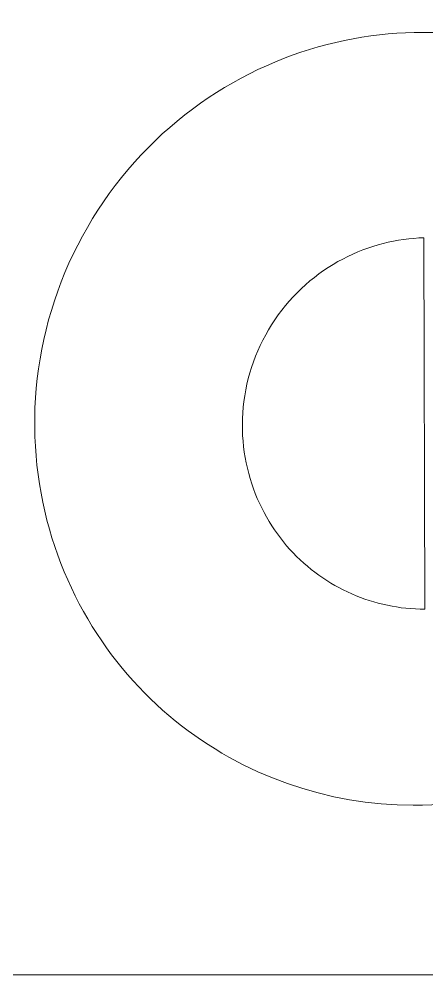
# Model space of a CAD drawing. Header units: inches. Extents: x 542787 to 543192, y 9574025 to 9574373.
# Drawn here: x 542831.50527 to 542831.51314, y 9574189.52886 to 9574189.54731 of the extents above; entities that cross this region are included whole.
import ezdxf

# ---------------------------------------------------------------- set-up
doc = ezdxf.new("R2010")
doc.units = ezdxf.units.IN
doc.header["$MEASUREMENT"] = 0
doc.layers.add('I-ARQ', color=8, linetype='Continuous')

msp = doc.modelspace()

# ---------------------------------------------------------------- linework, layer by layer
at = {"layer": 'I-ARQ', "lineweight": 5}
for points, knots in [([(542831.577994, 9574189.53617), (542831.574519, 9574189.557435), (542831.556554, 9574189.573314), (542831.535023, 9574189.574149), (542831.535023, 9574189.574149), (542831.513493, 9574189.574986), (542831.494349, 9574189.560549), (542831.489234, 9574189.539618)], [0, 0, 0, 0, 0.5, 0.5, 0.5, 0.5, 1, 1, 1, 1]), ([(542831.533263, 9574189.574813), (542831.533263, 9574189.574813), (542831.526513, 9574189.574278), (542831.526513, 9574189.574278), (542831.526513, 9574189.574278), (542831.526513, 9574189.574278), (542831.519912, 9574189.572769), (542831.519912, 9574189.572769), (542831.519912, 9574189.572769), (542831.519912, 9574189.572769), (542831.513603, 9574189.570315), (542831.513603, 9574189.570315), (542831.513603, 9574189.570315), (542831.513603, 9574189.570315), (542831.507721, 9574189.566969), (542831.507721, 9574189.566969), (542831.507721, 9574189.566969), (542831.507721, 9574189.566969), (542831.502392, 9574189.562803), (542831.502392, 9574189.562803), (542831.502392, 9574189.562803), (542831.502392, 9574189.562803), (542831.49773, 9574189.557907), (542831.49773, 9574189.557907), (542831.49773, 9574189.557907), (542831.49773, 9574189.557907), (542831.493836, 9574189.552385), (542831.493836, 9574189.552385), (542831.493836, 9574189.552385), (542831.493836, 9574189.552385), (542831.490791, 9574189.546355), (542831.490791, 9574189.546355), (542831.490791, 9574189.546355), (542831.490791, 9574189.546355), (542831.488662, 9574189.539947), (542831.488662, 9574189.539947)], [0, 0, 0, 0, 0.111111, 0.111111, 0.111111, 0.111111, 0.222222, 0.222222, 0.222222, 0.222222, 0.333333, 0.333333, 0.333333, 0.333333, 0.444444, 0.444444, 0.444444, 0.444444, 0.555556, 0.555556, 0.555556, 0.555556, 0.666667, 0.666667, 0.666667, 0.666667, 0.777778, 0.777778, 0.777778, 0.777778, 0.888889, 0.888889, 0.888889, 0.888889, 1, 1, 1, 1]), ([(542831.57504, 9574189.535687), (542831.571483, 9574189.557448), (542831.551817, 9574189.572835), (542831.529839, 9574189.571051), (542831.529839, 9574189.571051), (542831.507861, 9574189.569267), (542831.490934, 9574189.55091), (542831.490934, 9574189.52886)], [0, 0, 0, 0, 0.5, 0.5, 0.5, 0.5, 1, 1, 1, 1]), ([(542831.574294, 9574189.536094), (542831.570543, 9574189.557369), (542831.551153, 9574189.572247), (542831.529633, 9574189.570364), (542831.529633, 9574189.570364), (542831.508112, 9574189.568481), (542831.4916, 9574189.550463), (542831.4916, 9574189.52886)], [0, 0, 0, 0, 0.5, 0.5, 0.5, 0.5, 1, 1, 1, 1]), ([(542831.571281, 9574189.535564), (542831.567805, 9574189.555275), (542831.54984, 9574189.569061), (542831.529899, 9574189.567316), (542831.529899, 9574189.567316), (542831.50996, 9574189.565572), (542831.49466, 9574189.548876), (542831.49466, 9574189.52886)], [0, 0, 0, 0, 0.5, 0.5, 0.5, 0.5, 1, 1, 1, 1]), ([(542831.512876, 9574189.532136), (542831.512876, 9574189.532136), (542831.512567, 9574189.532143), (542831.512567, 9574189.532143), (542831.512567, 9574189.532143), (542831.512567, 9574189.532143), (542831.512258, 9574189.532161), (542831.512258, 9574189.532161), (542831.512258, 9574189.532161), (542831.512258, 9574189.532161), (542831.511951, 9574189.532195), (542831.511951, 9574189.532195), (542831.511951, 9574189.532195), (542831.511951, 9574189.532195), (542831.511646, 9574189.532241), (542831.511646, 9574189.532241), (542831.511646, 9574189.532241), (542831.511646, 9574189.532241), (542831.511342, 9574189.532298), (542831.511342, 9574189.532298), (542831.511342, 9574189.532298), (542831.511342, 9574189.532298), (542831.511041, 9574189.53237), (542831.511041, 9574189.53237), (542831.511041, 9574189.53237), (542831.511041, 9574189.53237), (542831.510744, 9574189.532454), (542831.510744, 9574189.532454), (542831.510744, 9574189.532454), (542831.510744, 9574189.532454), (542831.51045, 9574189.532551), (542831.51045, 9574189.532551), (542831.51045, 9574189.532551), (542831.51045, 9574189.532551), (542831.510161, 9574189.53266), (542831.510161, 9574189.53266), (542831.510161, 9574189.53266), (542831.510161, 9574189.53266), (542831.509876, 9574189.532781), (542831.509876, 9574189.532781), (542831.509876, 9574189.532781), (542831.509876, 9574189.532781), (542831.509596, 9574189.532915), (542831.509596, 9574189.532915), (542831.509596, 9574189.532915), (542831.509596, 9574189.532915), (542831.509321, 9574189.533061), (542831.509321, 9574189.533061), (542831.509321, 9574189.533061), (542831.509321, 9574189.533061), (542831.509186, 9574189.533139), (542831.509186, 9574189.533139), (542831.509186, 9574189.533139), (542831.509186, 9574189.533139), (542831.509053, 9574189.53322), (542831.509053, 9574189.53322), (542831.509053, 9574189.53322), (542831.509053, 9574189.53322), (542831.50892, 9574189.533303), (542831.50892, 9574189.533303), (542831.50892, 9574189.533303), (542831.50892, 9574189.533303), (542831.508789, 9574189.533389), (542831.508789, 9574189.533389), (542831.508789, 9574189.533389), (542831.508789, 9574189.533389), (542831.50866, 9574189.533479), (542831.50866, 9574189.533479), (542831.50866, 9574189.533479), (542831.50866, 9574189.533479), (542831.508533, 9574189.533572), (542831.508533, 9574189.533572), (542831.508533, 9574189.533572), (542831.508533, 9574189.533572), (542831.508407, 9574189.533667), (542831.508407, 9574189.533667), (542831.508407, 9574189.533667), (542831.508407, 9574189.533667), (542831.508284, 9574189.533765), (542831.508284, 9574189.533765), (542831.508284, 9574189.533765), (542831.508284, 9574189.533765), (542831.508161, 9574189.533868), (542831.508161, 9574189.533868), (542831.508161, 9574189.533868), (542831.508161, 9574189.533868), (542831.508041, 9574189.533971), (542831.508041, 9574189.533971), (542831.508041, 9574189.533971), (542831.508041, 9574189.533971), (542831.507923, 9574189.534079), (542831.507923, 9574189.534079), (542831.507923, 9574189.534079), (542831.507923, 9574189.534079), (542831.507807, 9574189.534189), (542831.507807, 9574189.534189), (542831.507807, 9574189.534189), (542831.507807, 9574189.534189), (542831.507693, 9574189.534302), (542831.507693, 9574189.534302), (542831.507693, 9574189.534302), (542831.507693, 9574189.534302), (542831.507581, 9574189.534417), (542831.507581, 9574189.534417), (542831.507581, 9574189.534417), (542831.507581, 9574189.534417), (542831.507471, 9574189.534536), (542831.507471, 9574189.534536), (542831.507471, 9574189.534536), (542831.507471, 9574189.534536), (542831.507364, 9574189.534658), (542831.507364, 9574189.534658), (542831.507364, 9574189.534658), (542831.507364, 9574189.534658), (542831.50726, 9574189.534782), (542831.50726, 9574189.534782), (542831.50726, 9574189.534782), (542831.50726, 9574189.534782), (542831.507157, 9574189.534909), (542831.507157, 9574189.534909), (542831.507157, 9574189.534909), (542831.507157, 9574189.534909), (542831.507057, 9574189.535039), (542831.507057, 9574189.535039), (542831.507057, 9574189.535039), (542831.507057, 9574189.535039), (542831.506959, 9574189.535172), (542831.506959, 9574189.535172), (542831.506959, 9574189.535172), (542831.506959, 9574189.535172), (542831.506865, 9574189.535308), (542831.506865, 9574189.535308), (542831.506865, 9574189.535308), (542831.506865, 9574189.535308), (542831.506772, 9574189.535446), (542831.506772, 9574189.535446), (542831.506772, 9574189.535446), (542831.506772, 9574189.535446), (542831.506683, 9574189.535586), (542831.506683, 9574189.535586), (542831.506683, 9574189.535586), (542831.506683, 9574189.535586), (542831.506597, 9574189.535729), (542831.506597, 9574189.535729), (542831.506597, 9574189.535729), (542831.506597, 9574189.535729), (542831.506513, 9574189.535875), (542831.506513, 9574189.535875), (542831.506513, 9574189.535875), (542831.506513, 9574189.535875), (542831.506433, 9574189.536023), (542831.506433, 9574189.536023), (542831.506433, 9574189.536023), (542831.506433, 9574189.536023), (542831.506355, 9574189.536175), (542831.506355, 9574189.536175), (542831.506355, 9574189.536175), (542831.506355, 9574189.536175), (542831.50628, 9574189.536327), (542831.50628, 9574189.536327), (542831.50628, 9574189.536327), (542831.50628, 9574189.536327), (542831.506209, 9574189.536483), (542831.506209, 9574189.536483), (542831.506209, 9574189.536483), (542831.506209, 9574189.536483), (542831.506141, 9574189.536641), (542831.506141, 9574189.536641), (542831.506141, 9574189.536641), (542831.506141, 9574189.536641), (542831.506077, 9574189.536801), (542831.506077, 9574189.536801), (542831.506077, 9574189.536801), (542831.506077, 9574189.536801), (542831.506017, 9574189.536962), (542831.506017, 9574189.536962), (542831.506017, 9574189.536962), (542831.506017, 9574189.536962), (542831.505959, 9574189.537128), (542831.505959, 9574189.537128), (542831.505959, 9574189.537128), (542831.505959, 9574189.537128), (542831.505905, 9574189.537294), (542831.505905, 9574189.537294), (542831.505905, 9574189.537294), (542831.505905, 9574189.537294), (542831.505855, 9574189.537463), (542831.505855, 9574189.537463), (542831.505855, 9574189.537463), (542831.505855, 9574189.537463), (542831.505809, 9574189.537634), (542831.505809, 9574189.537634), (542831.505809, 9574189.537634), (542831.505809, 9574189.537634), (542831.505766, 9574189.537807), (542831.505766, 9574189.537807), (542831.505766, 9574189.537807), (542831.505766, 9574189.537807), (542831.505728, 9574189.537982), (542831.505728, 9574189.537982), (542831.505728, 9574189.537982), (542831.505728, 9574189.537982), (542831.505694, 9574189.538158), (542831.505694, 9574189.538158), (542831.505694, 9574189.538158), (542831.505694, 9574189.538158), (542831.505663, 9574189.538336), (542831.505663, 9574189.538336), (542831.505663, 9574189.538336), (542831.505663, 9574189.538336), (542831.505637, 9574189.538516), (542831.505637, 9574189.538516), (542831.505637, 9574189.538516), (542831.505637, 9574189.538516), (542831.505615, 9574189.538696), (542831.505615, 9574189.538696), (542831.505615, 9574189.538696), (542831.505615, 9574189.538696), (542831.505598, 9574189.538879), (542831.505598, 9574189.538879), (542831.505598, 9574189.538879), (542831.505598, 9574189.538879), (542831.505585, 9574189.539062), (542831.505585, 9574189.539062), (542831.505585, 9574189.539062), (542831.505585, 9574189.539062), (542831.505576, 9574189.539247), (542831.505576, 9574189.539247), (542831.505576, 9574189.539247), (542831.505576, 9574189.539247), (542831.505573, 9574189.539432), (542831.505573, 9574189.539432), (542831.505573, 9574189.539432), (542831.505573, 9574189.539432), (542831.505573, 9574189.539619), (542831.505573, 9574189.539619), (542831.505573, 9574189.539619), (542831.505573, 9574189.539619), (542831.505578, 9574189.539806), (542831.505578, 9574189.539806), (542831.505578, 9574189.539806), (542831.505578, 9574189.539806), (542831.505588, 9574189.539994), (542831.505588, 9574189.539994), (542831.505588, 9574189.539994), (542831.505588, 9574189.539994), (542831.505603, 9574189.540182), (542831.505603, 9574189.540182), (542831.505603, 9574189.540182), (542831.505603, 9574189.540182), (542831.505622, 9574189.540371), (542831.505622, 9574189.540371), (542831.505622, 9574189.540371), (542831.505622, 9574189.540371), (542831.505646, 9574189.540559), (542831.505646, 9574189.540559), (542831.505646, 9574189.540559), (542831.505646, 9574189.540559), (542831.505675, 9574189.540748), (542831.505675, 9574189.540748), (542831.505675, 9574189.540748), (542831.505675, 9574189.540748), (542831.50571, 9574189.540937), (542831.50571, 9574189.540937), (542831.50571, 9574189.540937), (542831.50571, 9574189.540937), (542831.505749, 9574189.541125), (542831.505749, 9574189.541125), (542831.505749, 9574189.541125), (542831.505749, 9574189.541125), (542831.505792, 9574189.541312), (542831.505792, 9574189.541312), (542831.505792, 9574189.541312), (542831.505792, 9574189.541312), (542831.505841, 9574189.541499), (542831.505841, 9574189.541499), (542831.505841, 9574189.541499), (542831.505841, 9574189.541499), (542831.505894, 9574189.541684), (542831.505894, 9574189.541684), (542831.505894, 9574189.541684), (542831.505894, 9574189.541684), (542831.505952, 9574189.541869), (542831.505952, 9574189.541869), (542831.505952, 9574189.541869), (542831.505952, 9574189.541869), (542831.506016, 9574189.542053), (542831.506016, 9574189.542053), (542831.506016, 9574189.542053), (542831.506016, 9574189.542053), (542831.506083, 9574189.542235), (542831.506083, 9574189.542235), (542831.506083, 9574189.542235), (542831.506083, 9574189.542235), (542831.506156, 9574189.542416), (542831.506156, 9574189.542416), (542831.506156, 9574189.542416), (542831.506156, 9574189.542416), (542831.506234, 9574189.542594), (542831.506234, 9574189.542594), (542831.506234, 9574189.542594), (542831.506234, 9574189.542594), (542831.506315, 9574189.542771), (542831.506315, 9574189.542771), (542831.506315, 9574189.542771), (542831.506315, 9574189.542771), (542831.506402, 9574189.542945), (542831.506402, 9574189.542945), (542831.506402, 9574189.542945), (542831.506402, 9574189.542945), (542831.506492, 9574189.543118), (542831.506492, 9574189.543118), (542831.506492, 9574189.543118), (542831.506492, 9574189.543118), (542831.506588, 9574189.543287), (542831.506588, 9574189.543287), (542831.506588, 9574189.543287), (542831.506588, 9574189.543287), (542831.506688, 9574189.543455), (542831.506688, 9574189.543455), (542831.506688, 9574189.543455), (542831.506688, 9574189.543455), (542831.506791, 9574189.54362), (542831.506791, 9574189.54362), (542831.506791, 9574189.54362), (542831.506791, 9574189.54362), (542831.506899, 9574189.543781), (542831.506899, 9574189.543781), (542831.506899, 9574189.543781), (542831.506899, 9574189.543781), (542831.507011, 9574189.54394), (542831.507011, 9574189.54394), (542831.507011, 9574189.54394), (542831.507011, 9574189.54394), (542831.507126, 9574189.544096), (542831.507126, 9574189.544096), (542831.507126, 9574189.544096), (542831.507126, 9574189.544096), (542831.507246, 9574189.544248), (542831.507246, 9574189.544248), (542831.507246, 9574189.544248), (542831.507246, 9574189.544248), (542831.507369, 9574189.544398), (542831.507369, 9574189.544398), (542831.507369, 9574189.544398), (542831.507369, 9574189.544398), (542831.507496, 9574189.544543), (542831.507496, 9574189.544543), (542831.507496, 9574189.544543), (542831.507496, 9574189.544543), (542831.507626, 9574189.544686), (542831.507626, 9574189.544686), (542831.507626, 9574189.544686), (542831.507626, 9574189.544686), (542831.507759, 9574189.544824), (542831.507759, 9574189.544824), (542831.507759, 9574189.544824), (542831.507759, 9574189.544824), (542831.507895, 9574189.544958), (542831.507895, 9574189.544958), (542831.507895, 9574189.544958), (542831.507895, 9574189.544958), (542831.508034, 9574189.545089), (542831.508034, 9574189.545089), (542831.508034, 9574189.545089), (542831.508034, 9574189.545089), (542831.508177, 9574189.545216), (542831.508177, 9574189.545216), (542831.508177, 9574189.545216), (542831.508177, 9574189.545216), (542831.508321, 9574189.545338), (542831.508321, 9574189.545338), (542831.508321, 9574189.545338), (542831.508321, 9574189.545338), (542831.508468, 9574189.545456), (542831.508468, 9574189.545456), (542831.508468, 9574189.545456), (542831.508468, 9574189.545456), (542831.508618, 9574189.545571), (542831.508618, 9574189.545571), (542831.508618, 9574189.545571), (542831.508618, 9574189.545571), (542831.50877, 9574189.545681), (542831.50877, 9574189.545681), (542831.50877, 9574189.545681), (542831.50877, 9574189.545681), (542831.508922, 9574189.545786), (542831.508922, 9574189.545786), (542831.508922, 9574189.545786), (542831.508922, 9574189.545786), (542831.509078, 9574189.545888), (542831.509078, 9574189.545888), (542831.509078, 9574189.545888), (542831.509078, 9574189.545888), (542831.509236, 9574189.545986), (542831.509236, 9574189.545986), (542831.509236, 9574189.545986), (542831.509236, 9574189.545986), (542831.509395, 9574189.546078), (542831.509395, 9574189.546078), (542831.509395, 9574189.546078), (542831.509395, 9574189.546078), (542831.509555, 9574189.546167), (542831.509555, 9574189.546167), (542831.509555, 9574189.546167), (542831.509555, 9574189.546167), (542831.509717, 9574189.546252), (542831.509717, 9574189.546252), (542831.509717, 9574189.546252), (542831.509717, 9574189.546252), (542831.50988, 9574189.546331), (542831.50988, 9574189.546331), (542831.50988, 9574189.546331), (542831.50988, 9574189.546331), (542831.510044, 9574189.546406), (542831.510044, 9574189.546406), (542831.510044, 9574189.546406), (542831.510044, 9574189.546406), (542831.510209, 9574189.546478), (542831.510209, 9574189.546478), (542831.510209, 9574189.546478), (542831.510209, 9574189.546478), (542831.510375, 9574189.546544), (542831.510375, 9574189.546544), (542831.510375, 9574189.546544), (542831.510375, 9574189.546544), (542831.510542, 9574189.546608), (542831.510542, 9574189.546608), (542831.510542, 9574189.546608), (542831.510542, 9574189.546608), (542831.510709, 9574189.546666), (542831.510709, 9574189.546666), (542831.510709, 9574189.546666), (542831.510709, 9574189.546666), (542831.510877, 9574189.54672), (542831.510877, 9574189.54672), (542831.510877, 9574189.54672), (542831.510877, 9574189.54672), (542831.511045, 9574189.546769), (542831.511045, 9574189.546769), (542831.511045, 9574189.546769), (542831.511045, 9574189.546769), (542831.511213, 9574189.546815), (542831.511213, 9574189.546815), (542831.511213, 9574189.546815), (542831.511213, 9574189.546815), (542831.511382, 9574189.546857), (542831.511382, 9574189.546857), (542831.511382, 9574189.546857), (542831.511382, 9574189.546857), (542831.51155, 9574189.546894), (542831.51155, 9574189.546894), (542831.51155, 9574189.546894), (542831.51155, 9574189.546894), (542831.511719, 9574189.546927), (542831.511719, 9574189.546927), (542831.511719, 9574189.546927), (542831.511719, 9574189.546927), (542831.511887, 9574189.546956), (542831.511887, 9574189.546956), (542831.511887, 9574189.546956), (542831.511887, 9574189.546956), (542831.512056, 9574189.546982), (542831.512056, 9574189.546982), (542831.512056, 9574189.546982), (542831.512056, 9574189.546982), (542831.512224, 9574189.547003), (542831.512224, 9574189.547003), (542831.512224, 9574189.547003), (542831.512224, 9574189.547003), (542831.512392, 9574189.54702), (542831.512392, 9574189.54702), (542831.512392, 9574189.54702), (542831.512392, 9574189.54702), (542831.512559, 9574189.547033), (542831.512559, 9574189.547033), (542831.512559, 9574189.547033), (542831.512559, 9574189.547033), (542831.512727, 9574189.547043), (542831.512727, 9574189.547043), (542831.512727, 9574189.547043), (542831.512727, 9574189.547043), (542831.512893, 9574189.547048), (542831.512893, 9574189.547048), (542831.512893, 9574189.547048), (542831.512893, 9574189.547048), (542831.51306, 9574189.54705), (542831.51306, 9574189.54705)], [0, 0, 0, 0, 0.008197, 0.008197, 0.008197, 0.008197, 0.016393, 0.016393, 0.016393, 0.016393, 0.02459, 0.02459, 0.02459, 0.02459, 0.032787, 0.032787, 0.032787, 0.032787, 0.040984, 0.040984, 0.040984, 0.040984, 0.04918, 0.04918, 0.04918, 0.04918, 0.057377, 0.057377, 0.057377, 0.057377, 0.065574, 0.065574, 0.065574, 0.065574, 0.07377, 0.07377, 0.07377, 0.07377, 0.081967, 0.081967, 0.081967, 0.081967, 0.090164, 0.090164, 0.090164, 0.090164, 0.098361, 0.098361, 0.098361, 0.098361, 0.106557, 0.106557, 0.106557, 0.106557, 0.114754, 0.114754, 0.114754, 0.114754, 0.122951, 0.122951, 0.122951, 0.122951, 0.131148, 0.131148, 0.131148, 0.131148, 0.139344, 0.139344, 0.139344, 0.139344, 0.147541, 0.147541, 0.147541, 0.147541, 0.155738, 0.155738, 0.155738, 0.155738, 0.163934, 0.163934, 0.163934, 0.163934, 0.172131, 0.172131, 0.172131, 0.172131, 0.180328, 0.180328, 0.180328, 0.180328, 0.188525, 0.188525, 0.188525, 0.188525, 0.196721, 0.196721, 0.196721, 0.196721, 0.204918, 0.204918, 0.204918, 0.204918, 0.213115, 0.213115, 0.213115, 0.213115, 0.221311, 0.221311, 0.221311, 0.221311, 0.229508, 0.229508, 0.229508, 0.229508, 0.237705, 0.237705, 0.237705, 0.237705, 0.245902, 0.245902, 0.245902, 0.245902, 0.254098, 0.254098, 0.254098, 0.254098, 0.262295, 0.262295, 0.262295, 0.262295, 0.270492, 0.270492, 0.270492, 0.270492, 0.278689, 0.278689, 0.278689, 0.278689, 0.286885, 0.286885, 0.286885, 0.286885, 0.295082, 0.295082, 0.295082, 0.295082, 0.303279, 0.303279, 0.303279, 0.303279, 0.311475, 0.311475, 0.311475, 0.311475, 0.319672, 0.319672, 0.319672, 0.319672, 0.327869, 0.327869, 0.327869, 0.327869, 0.336066, 0.336066, 0.336066, 0.336066, 0.344262, 0.344262, 0.344262, 0.344262, 0.352459, 0.352459, 0.352459, 0.352459, 0.360656, 0.360656, 0.360656, 0.360656, 0.368852, 0.368852, 0.368852, 0.368852, 0.377049, 0.377049, 0.377049, 0.377049, 0.385246, 0.385246, 0.385246, 0.385246, 0.393443, 0.393443, 0.393443, 0.393443, 0.401639, 0.401639, 0.401639, 0.401639, 0.409836, 0.409836, 0.409836, 0.409836, 0.418033, 0.418033, 0.418033, 0.418033, 0.42623, 0.42623, 0.42623, 0.42623, 0.434426, 0.434426, 0.434426, 0.434426, 0.442623, 0.442623, 0.442623, 0.442623, 0.45082, 0.45082, 0.45082, 0.45082, 0.459016, 0.459016, 0.459016, 0.459016, 0.467213, 0.467213, 0.467213, 0.467213, 0.47541, 0.47541, 0.47541, 0.47541, 0.483607, 0.483607, 0.483607, 0.483607, 0.491803, 0.491803, 0.491803, 0.491803, 0.5, 0.5, 0.5, 0.5, 0.508197, 0.508197, 0.508197, 0.508197, 0.516393, 0.516393, 0.516393, 0.516393, 0.52459, 0.52459, 0.52459, 0.52459, 0.532787, 0.532787, 0.532787, 0.532787, 0.540984, 0.540984, 0.540984, 0.540984, 0.54918, 0.54918, 0.54918, 0.54918, 0.557377, 0.557377, 0.557377, 0.557377, 0.565574, 0.565574, 0.565574, 0.565574, 0.57377, 0.57377, 0.57377, 0.57377, 0.581967, 0.581967, 0.581967, 0.581967, 0.590164, 0.590164, 0.590164, 0.590164, 0.598361, 0.598361, 0.598361, 0.598361, 0.606557, 0.606557, 0.606557, 0.606557, 0.614754, 0.614754, 0.614754, 0.614754, 0.622951, 0.622951, 0.622951, 0.622951, 0.631148, 0.631148, 0.631148, 0.631148, 0.639344, 0.639344, 0.639344, 0.639344, 0.647541, 0.647541, 0.647541, 0.647541, 0.655738, 0.655738, 0.655738, 0.655738, 0.663934, 0.663934, 0.663934, 0.663934, 0.672131, 0.672131, 0.672131, 0.672131, 0.680328, 0.680328, 0.680328, 0.680328, 0.688525, 0.688525, 0.688525, 0.688525, 0.696721, 0.696721, 0.696721, 0.696721, 0.704918, 0.704918, 0.704918, 0.704918, 0.713115, 0.713115, 0.713115, 0.713115, 0.721311, 0.721311, 0.721311, 0.721311, 0.729508, 0.729508, 0.729508, 0.729508, 0.737705, 0.737705, 0.737705, 0.737705, 0.745902, 0.745902, 0.745902, 0.745902, 0.754098, 0.754098, 0.754098, 0.754098, 0.762295, 0.762295, 0.762295, 0.762295, 0.770492, 0.770492, 0.770492, 0.770492, 0.778689, 0.778689, 0.778689, 0.778689, 0.786885, 0.786885, 0.786885, 0.786885, 0.795082, 0.795082, 0.795082, 0.795082, 0.803279, 0.803279, 0.803279, 0.803279, 0.811475, 0.811475, 0.811475, 0.811475, 0.819672, 0.819672, 0.819672, 0.819672, 0.827869, 0.827869, 0.827869, 0.827869, 0.836066, 0.836066, 0.836066, 0.836066, 0.844262, 0.844262, 0.844262, 0.844262, 0.852459, 0.852459, 0.852459, 0.852459, 0.860656, 0.860656, 0.860656, 0.860656, 0.868852, 0.868852, 0.868852, 0.868852, 0.877049, 0.877049, 0.877049, 0.877049, 0.885246, 0.885246, 0.885246, 0.885246, 0.893443, 0.893443, 0.893443, 0.893443, 0.901639, 0.901639, 0.901639, 0.901639, 0.909836, 0.909836, 0.909836, 0.909836, 0.918033, 0.918033, 0.918033, 0.918033, 0.92623, 0.92623, 0.92623, 0.92623, 0.934426, 0.934426, 0.934426, 0.934426, 0.942623, 0.942623, 0.942623, 0.942623, 0.95082, 0.95082, 0.95082, 0.95082, 0.959016, 0.959016, 0.959016, 0.959016, 0.967213, 0.967213, 0.967213, 0.967213, 0.97541, 0.97541, 0.97541, 0.97541, 0.983607, 0.983607, 0.983607, 0.983607, 0.991803, 0.991803, 0.991803, 0.991803, 1, 1, 1, 1]), ([(542831.51306, 9574189.54705), (542831.51306, 9574189.54705), (542831.513253, 9574189.547047), (542831.513253, 9574189.547047), (542831.513253, 9574189.547047), (542831.513253, 9574189.547047), (542831.513444, 9574189.54704), (542831.513444, 9574189.54704), (542831.513444, 9574189.54704), (542831.513444, 9574189.54704), (542831.513634, 9574189.547027), (542831.513634, 9574189.547027), (542831.513634, 9574189.547027), (542831.513634, 9574189.547027), (542831.513825, 9574189.54701), (542831.513825, 9574189.54701), (542831.513825, 9574189.54701), (542831.513825, 9574189.54701), (542831.514013, 9574189.546987), (542831.514013, 9574189.546987), (542831.514013, 9574189.546987), (542831.514013, 9574189.546987), (542831.5142, 9574189.546961), (542831.5142, 9574189.546961), (542831.5142, 9574189.546961), (542831.5142, 9574189.546961), (542831.514384, 9574189.546928), (542831.514384, 9574189.546928), (542831.514384, 9574189.546928), (542831.514384, 9574189.546928), (542831.514568, 9574189.546893), (542831.514568, 9574189.546893), (542831.514568, 9574189.546893), (542831.514568, 9574189.546893), (542831.514751, 9574189.546851), (542831.514751, 9574189.546851), (542831.514751, 9574189.546851), (542831.514751, 9574189.546851), (542831.514931, 9574189.546806), (542831.514931, 9574189.546806), (542831.514931, 9574189.546806), (542831.514931, 9574189.546806), (542831.51511, 9574189.546756), (542831.51511, 9574189.546756), (542831.51511, 9574189.546756), (542831.51511, 9574189.546756), (542831.515287, 9574189.546702), (542831.515287, 9574189.546702), (542831.515287, 9574189.546702), (542831.515287, 9574189.546702), (542831.515462, 9574189.546643), (542831.515462, 9574189.546643), (542831.515462, 9574189.546643), (542831.515462, 9574189.546643), (542831.515634, 9574189.546581), (542831.515634, 9574189.546581), (542831.515634, 9574189.546581), (542831.515634, 9574189.546581), (542831.515806, 9574189.546514), (542831.515806, 9574189.546514), (542831.515806, 9574189.546514), (542831.515806, 9574189.546514), (542831.515974, 9574189.546443), (542831.515974, 9574189.546443), (542831.515974, 9574189.546443), (542831.515974, 9574189.546443), (542831.516141, 9574189.546367), (542831.516141, 9574189.546367), (542831.516141, 9574189.546367), (542831.516141, 9574189.546367), (542831.516305, 9574189.546288), (542831.516305, 9574189.546288), (542831.516305, 9574189.546288), (542831.516305, 9574189.546288), (542831.516467, 9574189.546205), (542831.516467, 9574189.546205), (542831.516467, 9574189.546205), (542831.516467, 9574189.546205), (542831.516626, 9574189.546118), (542831.516626, 9574189.546118), (542831.516626, 9574189.546118), (542831.516626, 9574189.546118), (542831.516783, 9574189.546028), (542831.516783, 9574189.546028), (542831.516783, 9574189.546028), (542831.516783, 9574189.546028), (542831.516937, 9574189.545933), (542831.516937, 9574189.545933), (542831.516937, 9574189.545933), (542831.516937, 9574189.545933), (542831.51709, 9574189.545834), (542831.51709, 9574189.545834), (542831.51709, 9574189.545834), (542831.51709, 9574189.545834), (542831.517239, 9574189.545733), (542831.517239, 9574189.545733), (542831.517239, 9574189.545733), (542831.517239, 9574189.545733), (542831.517386, 9574189.545627), (542831.517386, 9574189.545627), (542831.517386, 9574189.545627), (542831.517386, 9574189.545627), (542831.517529, 9574189.545518), (542831.517529, 9574189.545518), (542831.517529, 9574189.545518), (542831.517529, 9574189.545518), (542831.517671, 9574189.545406), (542831.517671, 9574189.545406), (542831.517671, 9574189.545406), (542831.517671, 9574189.545406), (542831.517809, 9574189.54529), (542831.517809, 9574189.54529), (542831.517809, 9574189.54529), (542831.517809, 9574189.54529), (542831.517943, 9574189.545171), (542831.517943, 9574189.545171), (542831.517943, 9574189.545171), (542831.517943, 9574189.545171), (542831.518076, 9574189.545049), (542831.518076, 9574189.545049), (542831.518076, 9574189.545049), (542831.518076, 9574189.545049), (542831.518205, 9574189.544923), (542831.518205, 9574189.544923), (542831.518205, 9574189.544923), (542831.518205, 9574189.544923), (542831.518331, 9574189.544794), (542831.518331, 9574189.544794), (542831.518331, 9574189.544794), (542831.518331, 9574189.544794), (542831.518454, 9574189.544661), (542831.518454, 9574189.544661), (542831.518454, 9574189.544661), (542831.518454, 9574189.544661), (542831.518573, 9574189.544527), (542831.518573, 9574189.544527), (542831.518573, 9574189.544527), (542831.518573, 9574189.544527), (542831.518689, 9574189.544389), (542831.518689, 9574189.544389), (542831.518689, 9574189.544389), (542831.518689, 9574189.544389), (542831.518803, 9574189.544247), (542831.518803, 9574189.544247), (542831.518803, 9574189.544247), (542831.518803, 9574189.544247), (542831.518912, 9574189.544104), (542831.518912, 9574189.544104), (542831.518912, 9574189.544104), (542831.518912, 9574189.544104), (542831.519017, 9574189.543957), (542831.519017, 9574189.543957), (542831.519017, 9574189.543957), (542831.519017, 9574189.543957), (542831.51912, 9574189.543808), (542831.51912, 9574189.543808), (542831.51912, 9574189.543808), (542831.51912, 9574189.543808), (542831.519218, 9574189.543656), (542831.519218, 9574189.543656), (542831.519218, 9574189.543656), (542831.519218, 9574189.543656), (542831.519313, 9574189.543503), (542831.519313, 9574189.543503), (542831.519313, 9574189.543503), (542831.519313, 9574189.543503), (542831.519404, 9574189.543346), (542831.519404, 9574189.543346), (542831.519404, 9574189.543346), (542831.519404, 9574189.543346), (542831.519491, 9574189.543188), (542831.519491, 9574189.543188), (542831.519491, 9574189.543188), (542831.519491, 9574189.543188), (542831.519574, 9574189.543027), (542831.519574, 9574189.543027), (542831.519574, 9574189.543027), (542831.519574, 9574189.543027), (542831.519654, 9574189.542864), (542831.519654, 9574189.542864), (542831.519654, 9574189.542864), (542831.519654, 9574189.542864), (542831.519728, 9574189.542699), (542831.519728, 9574189.542699), (542831.519728, 9574189.542699), (542831.519728, 9574189.542699), (542831.5198, 9574189.542534), (542831.5198, 9574189.542534), (542831.5198, 9574189.542534), (542831.5198, 9574189.542534), (542831.519866, 9574189.542365), (542831.519866, 9574189.542365), (542831.519866, 9574189.542365), (542831.519866, 9574189.542365), (542831.51993, 9574189.542196), (542831.51993, 9574189.542196), (542831.51993, 9574189.542196), (542831.51993, 9574189.542196), (542831.519988, 9574189.542026), (542831.519988, 9574189.542026), (542831.519988, 9574189.542026), (542831.519988, 9574189.542026), (542831.520042, 9574189.541855), (542831.520042, 9574189.541855), (542831.520042, 9574189.541855), (542831.520042, 9574189.541855), (542831.520092, 9574189.541682), (542831.520092, 9574189.541682), (542831.520092, 9574189.541682), (542831.520092, 9574189.541682), (542831.520138, 9574189.54151), (542831.520138, 9574189.54151), (542831.520138, 9574189.54151), (542831.520138, 9574189.54151), (542831.52018, 9574189.541336), (542831.52018, 9574189.541336), (542831.52018, 9574189.541336), (542831.52018, 9574189.541336), (542831.520217, 9574189.541161), (542831.520217, 9574189.541161), (542831.520217, 9574189.541161), (542831.520217, 9574189.541161), (542831.52025, 9574189.540987), (542831.52025, 9574189.540987), (542831.52025, 9574189.540987), (542831.52025, 9574189.540987), (542831.520278, 9574189.540813), (542831.520278, 9574189.540813), (542831.520278, 9574189.540813), (542831.520278, 9574189.540813), (542831.520303, 9574189.540638), (542831.520303, 9574189.540638), (542831.520303, 9574189.540638), (542831.520303, 9574189.540638), (542831.520324, 9574189.540464), (542831.520324, 9574189.540464), (542831.520324, 9574189.540464), (542831.520324, 9574189.540464), (542831.520339, 9574189.54029), (542831.520339, 9574189.54029), (542831.520339, 9574189.54029), (542831.520339, 9574189.54029), (542831.520352, 9574189.540116), (542831.520352, 9574189.540116), (542831.520352, 9574189.540116), (542831.520352, 9574189.540116), (542831.520359, 9574189.539944), (542831.520359, 9574189.539944), (542831.520359, 9574189.539944), (542831.520359, 9574189.539944), (542831.520364, 9574189.539772), (542831.520364, 9574189.539772), (542831.520364, 9574189.539772), (542831.520364, 9574189.539772), (542831.520364, 9574189.539601), (542831.520364, 9574189.539601), (542831.520364, 9574189.539601), (542831.520364, 9574189.539601), (542831.520359, 9574189.539432), (542831.520359, 9574189.539432), (542831.520359, 9574189.539432), (542831.520359, 9574189.539432), (542831.520352, 9574189.539262), (542831.520352, 9574189.539262), (542831.520352, 9574189.539262), (542831.520352, 9574189.539262), (542831.520341, 9574189.539095), (542831.520341, 9574189.539095), (542831.520341, 9574189.539095), (542831.520341, 9574189.539095), (542831.520326, 9574189.538928), (542831.520326, 9574189.538928), (542831.520326, 9574189.538928), (542831.520326, 9574189.538928), (542831.520307, 9574189.538763), (542831.520307, 9574189.538763), (542831.520307, 9574189.538763), (542831.520307, 9574189.538763), (542831.520286, 9574189.538599), (542831.520286, 9574189.538599), (542831.520286, 9574189.538599), (542831.520286, 9574189.538599), (542831.52026, 9574189.538438), (542831.52026, 9574189.538438), (542831.52026, 9574189.538438), (542831.52026, 9574189.538438), (542831.520232, 9574189.538277), (542831.520232, 9574189.538277), (542831.520232, 9574189.538277), (542831.520232, 9574189.538277), (542831.520199, 9574189.538118), (542831.520199, 9574189.538118), (542831.520199, 9574189.538118), (542831.520199, 9574189.538118), (542831.520165, 9574189.53796), (542831.520165, 9574189.53796), (542831.520165, 9574189.53796), (542831.520165, 9574189.53796), (542831.520126, 9574189.537804), (542831.520126, 9574189.537804), (542831.520126, 9574189.537804), (542831.520126, 9574189.537804), (542831.520085, 9574189.537649), (542831.520085, 9574189.537649), (542831.520085, 9574189.537649), (542831.520085, 9574189.537649), (542831.52004, 9574189.537497), (542831.52004, 9574189.537497), (542831.52004, 9574189.537497), (542831.52004, 9574189.537497), (542831.519992, 9574189.537345), (542831.519992, 9574189.537345), (542831.519992, 9574189.537345), (542831.519992, 9574189.537345), (542831.519889, 9574189.537047), (542831.519889, 9574189.537047), (542831.519889, 9574189.537047), (542831.519889, 9574189.537047), (542831.519773, 9574189.536754), (542831.519773, 9574189.536754), (542831.519773, 9574189.536754), (542831.519773, 9574189.536754), (542831.519645, 9574189.536468), (542831.519645, 9574189.536468), (542831.519645, 9574189.536468), (542831.519645, 9574189.536468), (542831.519507, 9574189.536189), (542831.519507, 9574189.536189), (542831.519507, 9574189.536189), (542831.519507, 9574189.536189), (542831.519357, 9574189.535915), (542831.519357, 9574189.535915), (542831.519357, 9574189.535915), (542831.519357, 9574189.535915), (542831.519197, 9574189.535648), (542831.519197, 9574189.535648), (542831.519197, 9574189.535648), (542831.519197, 9574189.535648), (542831.519024, 9574189.535387), (542831.519024, 9574189.535387), (542831.519024, 9574189.535387), (542831.519024, 9574189.535387), (542831.518839, 9574189.535131), (542831.518839, 9574189.535131), (542831.518839, 9574189.535131), (542831.518839, 9574189.535131), (542831.518643, 9574189.534881), (542831.518643, 9574189.534881), (542831.518643, 9574189.534881), (542831.518643, 9574189.534881), (542831.518541, 9574189.534759), (542831.518541, 9574189.534759), (542831.518541, 9574189.534759), (542831.518541, 9574189.534759), (542831.518435, 9574189.534638), (542831.518435, 9574189.534638), (542831.518435, 9574189.534638), (542831.518435, 9574189.534638), (542831.518326, 9574189.534519), (542831.518326, 9574189.534519), (542831.518326, 9574189.534519), (542831.518326, 9574189.534519), (542831.518215, 9574189.534402), (542831.518215, 9574189.534402), (542831.518215, 9574189.534402), (542831.518215, 9574189.534402), (542831.518099, 9574189.534286), (542831.518099, 9574189.534286), (542831.518099, 9574189.534286), (542831.518099, 9574189.534286), (542831.517982, 9574189.534172), (542831.517982, 9574189.534172), (542831.517982, 9574189.534172), (542831.517982, 9574189.534172), (542831.517861, 9574189.534061), (542831.517861, 9574189.534061), (542831.517861, 9574189.534061), (542831.517861, 9574189.534061), (542831.517736, 9574189.533952), (542831.517736, 9574189.533952), (542831.517736, 9574189.533952), (542831.517736, 9574189.533952), (542831.51761, 9574189.533844), (542831.51761, 9574189.533844), (542831.51761, 9574189.533844), (542831.51761, 9574189.533844), (542831.517479, 9574189.53374), (542831.517479, 9574189.53374), (542831.517479, 9574189.53374), (542831.517479, 9574189.53374), (542831.517346, 9574189.533636), (542831.517346, 9574189.533636), (542831.517346, 9574189.533636), (542831.517346, 9574189.533636), (542831.517209, 9574189.533536), (542831.517209, 9574189.533536), (542831.517209, 9574189.533536), (542831.517209, 9574189.533536), (542831.517069, 9574189.533438), (542831.517069, 9574189.533438), (542831.517069, 9574189.533438), (542831.517069, 9574189.533438), (542831.516927, 9574189.533343), (542831.516927, 9574189.533343), (542831.516927, 9574189.533343), (542831.516927, 9574189.533343), (542831.516782, 9574189.53325), (542831.516782, 9574189.53325), (542831.516782, 9574189.53325), (542831.516782, 9574189.53325), (542831.516634, 9574189.533161), (542831.516634, 9574189.533161), (542831.516634, 9574189.533161), (542831.516634, 9574189.533161), (542831.516482, 9574189.533074), (542831.516482, 9574189.533074), (542831.516482, 9574189.533074), (542831.516482, 9574189.533074), (542831.516329, 9574189.532992), (542831.516329, 9574189.532992), (542831.516329, 9574189.532992), (542831.516329, 9574189.532992), (542831.516172, 9574189.532912), (542831.516172, 9574189.532912), (542831.516172, 9574189.532912), (542831.516172, 9574189.532912), (542831.516013, 9574189.532835), (542831.516013, 9574189.532835), (542831.516013, 9574189.532835), (542831.516013, 9574189.532835), (542831.515851, 9574189.532761), (542831.515851, 9574189.532761), (542831.515851, 9574189.532761), (542831.515851, 9574189.532761), (542831.515689, 9574189.532692), (542831.515689, 9574189.532692), (542831.515689, 9574189.532692), (542831.515689, 9574189.532692), (542831.515522, 9574189.532626), (542831.515522, 9574189.532626), (542831.515522, 9574189.532626), (542831.515522, 9574189.532626), (542831.515355, 9574189.532564), (542831.515355, 9574189.532564), (542831.515355, 9574189.532564), (542831.515355, 9574189.532564), (542831.515185, 9574189.532506), (542831.515185, 9574189.532506), (542831.515185, 9574189.532506), (542831.515185, 9574189.532506), (542831.515014, 9574189.532452), (542831.515014, 9574189.532452), (542831.515014, 9574189.532452), (542831.515014, 9574189.532452), (542831.514841, 9574189.532402), (542831.514841, 9574189.532402), (542831.514841, 9574189.532402), (542831.514841, 9574189.532402), (542831.514667, 9574189.532356), (542831.514667, 9574189.532356), (542831.514667, 9574189.532356), (542831.514667, 9574189.532356), (542831.514491, 9574189.532314), (542831.514491, 9574189.532314), (542831.514491, 9574189.532314), (542831.514491, 9574189.532314), (542831.514314, 9574189.532277), (542831.514314, 9574189.532277), (542831.514314, 9574189.532277), (542831.514314, 9574189.532277), (542831.514136, 9574189.532244), (542831.514136, 9574189.532244), (542831.514136, 9574189.532244), (542831.514136, 9574189.532244), (542831.513958, 9574189.532215), (542831.513958, 9574189.532215), (542831.513958, 9574189.532215), (542831.513958, 9574189.532215), (542831.513778, 9574189.53219), (542831.513778, 9574189.53219), (542831.513778, 9574189.53219), (542831.513778, 9574189.53219), (542831.513599, 9574189.53217), (542831.513599, 9574189.53217), (542831.513599, 9574189.53217), (542831.513599, 9574189.53217), (542831.513418, 9574189.532155), (542831.513418, 9574189.532155), (542831.513418, 9574189.532155), (542831.513418, 9574189.532155), (542831.513237, 9574189.532144), (542831.513237, 9574189.532144), (542831.513237, 9574189.532144), (542831.513237, 9574189.532144), (542831.513057, 9574189.532138), (542831.513057, 9574189.532138), (542831.513057, 9574189.532138), (542831.513057, 9574189.532138), (542831.512876, 9574189.532136), (542831.512876, 9574189.532136)], [0, 0, 0, 0, 0.008, 0.008, 0.008, 0.008, 0.016, 0.016, 0.016, 0.016, 0.024, 0.024, 0.024, 0.024, 0.032, 0.032, 0.032, 0.032, 0.04, 0.04, 0.04, 0.04, 0.048, 0.048, 0.048, 0.048, 0.056, 0.056, 0.056, 0.056, 0.064, 0.064, 0.064, 0.064, 0.072, 0.072, 0.072, 0.072, 0.08, 0.08, 0.08, 0.08, 0.088, 0.088, 0.088, 0.088, 0.096, 0.096, 0.096, 0.096, 0.104, 0.104, 0.104, 0.104, 0.112, 0.112, 0.112, 0.112, 0.12, 0.12, 0.12, 0.12, 0.128, 0.128, 0.128, 0.128, 0.136, 0.136, 0.136, 0.136, 0.144, 0.144, 0.144, 0.144, 0.152, 0.152, 0.152, 0.152, 0.16, 0.16, 0.16, 0.16, 0.168, 0.168, 0.168, 0.168, 0.176, 0.176, 0.176, 0.176, 0.184, 0.184, 0.184, 0.184, 0.192, 0.192, 0.192, 0.192, 0.2, 0.2, 0.2, 0.2, 0.208, 0.208, 0.208, 0.208, 0.216, 0.216, 0.216, 0.216, 0.224, 0.224, 0.224, 0.224, 0.232, 0.232, 0.232, 0.232, 0.24, 0.24, 0.24, 0.24, 0.248, 0.248, 0.248, 0.248, 0.256, 0.256, 0.256, 0.256, 0.264, 0.264, 0.264, 0.264, 0.272, 0.272, 0.272, 0.272, 0.28, 0.28, 0.28, 0.28, 0.288, 0.288, 0.288, 0.288, 0.296, 0.296, 0.296, 0.296, 0.304, 0.304, 0.304, 0.304, 0.312, 0.312, 0.312, 0.312, 0.32, 0.32, 0.32, 0.32, 0.328, 0.328, 0.328, 0.328, 0.336, 0.336, 0.336, 0.336, 0.344, 0.344, 0.344, 0.344, 0.352, 0.352, 0.352, 0.352, 0.36, 0.36, 0.36, 0.36, 0.368, 0.368, 0.368, 0.368, 0.376, 0.376, 0.376, 0.376, 0.384, 0.384, 0.384, 0.384, 0.392, 0.392, 0.392, 0.392, 0.4, 0.4, 0.4, 0.4, 0.408, 0.408, 0.408, 0.408, 0.416, 0.416, 0.416, 0.416, 0.424, 0.424, 0.424, 0.424, 0.432, 0.432, 0.432, 0.432, 0.44, 0.44, 0.44, 0.44, 0.448, 0.448, 0.448, 0.448, 0.456, 0.456, 0.456, 0.456, 0.464, 0.464, 0.464, 0.464, 0.472, 0.472, 0.472, 0.472, 0.48, 0.48, 0.48, 0.48, 0.488, 0.488, 0.488, 0.488, 0.496, 0.496, 0.496, 0.496, 0.504, 0.504, 0.504, 0.504, 0.512, 0.512, 0.512, 0.512, 0.52, 0.52, 0.52, 0.52, 0.528, 0.528, 0.528, 0.528, 0.536, 0.536, 0.536, 0.536, 0.544, 0.544, 0.544, 0.544, 0.552, 0.552, 0.552, 0.552, 0.56, 0.56, 0.56, 0.56, 0.568, 0.568, 0.568, 0.568, 0.576, 0.576, 0.576, 0.576, 0.584, 0.584, 0.584, 0.584, 0.592, 0.592, 0.592, 0.592, 0.6, 0.6, 0.6, 0.6, 0.608, 0.608, 0.608, 0.608, 0.616, 0.616, 0.616, 0.616, 0.624, 0.624, 0.624, 0.624, 0.632, 0.632, 0.632, 0.632, 0.64, 0.64, 0.64, 0.64, 0.648, 0.648, 0.648, 0.648, 0.656, 0.656, 0.656, 0.656, 0.664, 0.664, 0.664, 0.664, 0.672, 0.672, 0.672, 0.672, 0.68, 0.68, 0.68, 0.68, 0.688, 0.688, 0.688, 0.688, 0.696, 0.696, 0.696, 0.696, 0.704, 0.704, 0.704, 0.704, 0.712, 0.712, 0.712, 0.712, 0.72, 0.72, 0.72, 0.72, 0.728, 0.728, 0.728, 0.728, 0.736, 0.736, 0.736, 0.736, 0.744, 0.744, 0.744, 0.744, 0.752, 0.752, 0.752, 0.752, 0.76, 0.76, 0.76, 0.76, 0.768, 0.768, 0.768, 0.768, 0.776, 0.776, 0.776, 0.776, 0.784, 0.784, 0.784, 0.784, 0.792, 0.792, 0.792, 0.792, 0.8, 0.8, 0.8, 0.8, 0.808, 0.808, 0.808, 0.808, 0.816, 0.816, 0.816, 0.816, 0.824, 0.824, 0.824, 0.824, 0.832, 0.832, 0.832, 0.832, 0.84, 0.84, 0.84, 0.84, 0.848, 0.848, 0.848, 0.848, 0.856, 0.856, 0.856, 0.856, 0.864, 0.864, 0.864, 0.864, 0.872, 0.872, 0.872, 0.872, 0.88, 0.88, 0.88, 0.88, 0.888, 0.888, 0.888, 0.888, 0.896, 0.896, 0.896, 0.896, 0.904, 0.904, 0.904, 0.904, 0.912, 0.912, 0.912, 0.912, 0.92, 0.92, 0.92, 0.92, 0.928, 0.928, 0.928, 0.928, 0.936, 0.936, 0.936, 0.936, 0.944, 0.944, 0.944, 0.944, 0.952, 0.952, 0.952, 0.952, 0.96, 0.96, 0.96, 0.96, 0.968, 0.968, 0.968, 0.968, 0.976, 0.976, 0.976, 0.976, 0.984, 0.984, 0.984, 0.984, 0.992, 0.992, 0.992, 0.992, 1, 1, 1, 1]), ([(542831.513098, 9574189.535917), (542831.513098, 9574189.535917), (542831.513008, 9574189.535919), (542831.513008, 9574189.535919), (542831.513008, 9574189.535919), (542831.513008, 9574189.535919), (542831.512917, 9574189.535922), (542831.512917, 9574189.535922), (542831.512917, 9574189.535922), (542831.512917, 9574189.535922), (542831.512826, 9574189.535929), (542831.512826, 9574189.535929), (542831.512826, 9574189.535929), (542831.512826, 9574189.535929), (542831.512736, 9574189.535936), (542831.512736, 9574189.535936), (542831.512736, 9574189.535936), (542831.512736, 9574189.535936), (542831.512646, 9574189.535946), (542831.512646, 9574189.535946), (542831.512646, 9574189.535946), (542831.512646, 9574189.535946), (542831.512556, 9574189.53596), (542831.512556, 9574189.53596), (542831.512556, 9574189.53596), (542831.512556, 9574189.53596), (542831.512467, 9574189.535975), (542831.512467, 9574189.535975), (542831.512467, 9574189.535975), (542831.512467, 9574189.535975), (542831.512378, 9574189.535992), (542831.512378, 9574189.535992), (542831.512378, 9574189.535992), (542831.512378, 9574189.535992), (542831.51229, 9574189.536012), (542831.51229, 9574189.536012), (542831.51229, 9574189.536012), (542831.51229, 9574189.536012), (542831.512202, 9574189.536034), (542831.512202, 9574189.536034), (542831.512202, 9574189.536034), (542831.512202, 9574189.536034), (542831.512115, 9574189.536058), (542831.512115, 9574189.536058), (542831.512115, 9574189.536058), (542831.512115, 9574189.536058), (542831.512028, 9574189.536084), (542831.512028, 9574189.536084), (542831.512028, 9574189.536084), (542831.512028, 9574189.536084), (542831.511943, 9574189.536113), (542831.511943, 9574189.536113), (542831.511943, 9574189.536113), (542831.511943, 9574189.536113), (542831.511857, 9574189.536144), (542831.511857, 9574189.536144), (542831.511857, 9574189.536144), (542831.511857, 9574189.536144), (542831.511773, 9574189.536178), (542831.511773, 9574189.536178), (542831.511773, 9574189.536178), (542831.511773, 9574189.536178), (542831.511689, 9574189.536213), (542831.511689, 9574189.536213), (542831.511689, 9574189.536213), (542831.511689, 9574189.536213), (542831.511606, 9574189.53625), (542831.511606, 9574189.53625), (542831.511606, 9574189.53625), (542831.511606, 9574189.53625), (542831.511524, 9574189.53629), (542831.511524, 9574189.53629), (542831.511524, 9574189.53629), (542831.511524, 9574189.53629), (542831.511443, 9574189.536333), (542831.511443, 9574189.536333), (542831.511443, 9574189.536333), (542831.511443, 9574189.536333), (542831.511363, 9574189.536376), (542831.511363, 9574189.536376), (542831.511363, 9574189.536376), (542831.511363, 9574189.536376), (542831.511284, 9574189.536423), (542831.511284, 9574189.536423), (542831.511284, 9574189.536423), (542831.511284, 9574189.536423), (542831.511206, 9574189.536472), (542831.511206, 9574189.536472), (542831.511206, 9574189.536472), (542831.511206, 9574189.536472), (542831.511129, 9574189.536522), (542831.511129, 9574189.536522), (542831.511129, 9574189.536522), (542831.511129, 9574189.536522), (542831.511054, 9574189.536574), (542831.511054, 9574189.536574), (542831.511054, 9574189.536574), (542831.511054, 9574189.536574), (542831.51098, 9574189.53663), (542831.51098, 9574189.53663), (542831.51098, 9574189.53663), (542831.51098, 9574189.53663), (542831.510907, 9574189.536686), (542831.510907, 9574189.536686), (542831.510907, 9574189.536686), (542831.510907, 9574189.536686), (542831.510834, 9574189.536745), (542831.510834, 9574189.536745), (542831.510834, 9574189.536745), (542831.510834, 9574189.536745), (542831.510764, 9574189.536807), (542831.510764, 9574189.536807), (542831.510764, 9574189.536807), (542831.510764, 9574189.536807), (542831.510695, 9574189.53687), (542831.510695, 9574189.53687), (542831.510695, 9574189.53687), (542831.510695, 9574189.53687), (542831.510627, 9574189.536935), (542831.510627, 9574189.536935), (542831.510627, 9574189.536935), (542831.510627, 9574189.536935), (542831.510562, 9574189.537003), (542831.510562, 9574189.537003), (542831.510562, 9574189.537003), (542831.510562, 9574189.537003), (542831.510497, 9574189.537072), (542831.510497, 9574189.537072), (542831.510497, 9574189.537072), (542831.510497, 9574189.537072), (542831.510434, 9574189.537143), (542831.510434, 9574189.537143), (542831.510434, 9574189.537143), (542831.510434, 9574189.537143), (542831.510374, 9574189.537216), (542831.510374, 9574189.537216), (542831.510374, 9574189.537216), (542831.510374, 9574189.537216), (542831.510314, 9574189.537292), (542831.510314, 9574189.537292), (542831.510314, 9574189.537292), (542831.510314, 9574189.537292), (542831.510256, 9574189.537369), (542831.510256, 9574189.537369), (542831.510256, 9574189.537369), (542831.510256, 9574189.537369), (542831.5102, 9574189.537449), (542831.5102, 9574189.537449), (542831.5102, 9574189.537449), (542831.5102, 9574189.537449), (542831.510147, 9574189.537529), (542831.510147, 9574189.537529), (542831.510147, 9574189.537529), (542831.510147, 9574189.537529), (542831.510094, 9574189.537612), (542831.510094, 9574189.537612), (542831.510094, 9574189.537612), (542831.510094, 9574189.537612), (542831.510045, 9574189.537697), (542831.510045, 9574189.537697), (542831.510045, 9574189.537697), (542831.510045, 9574189.537697), (542831.509997, 9574189.537784), (542831.509997, 9574189.537784), (542831.509997, 9574189.537784), (542831.509997, 9574189.537784), (542831.509952, 9574189.537872), (542831.509952, 9574189.537872), (542831.509952, 9574189.537872), (542831.509952, 9574189.537872), (542831.509908, 9574189.537963), (542831.509908, 9574189.537963), (542831.509908, 9574189.537963), (542831.509908, 9574189.537963), (542831.509868, 9574189.538054), (542831.509868, 9574189.538054), (542831.509868, 9574189.538054), (542831.509868, 9574189.538054), (542831.509829, 9574189.538148), (542831.509829, 9574189.538148), (542831.509829, 9574189.538148), (542831.509829, 9574189.538148), (542831.509794, 9574189.538242), (542831.509794, 9574189.538242), (542831.509794, 9574189.538242), (542831.509794, 9574189.538242), (542831.50976, 9574189.53834), (542831.50976, 9574189.53834), (542831.50976, 9574189.53834), (542831.50976, 9574189.53834), (542831.509729, 9574189.538437), (542831.509729, 9574189.538437), (542831.509729, 9574189.538437), (542831.509729, 9574189.538437), (542831.509701, 9574189.538537), (542831.509701, 9574189.538537), (542831.509701, 9574189.538537), (542831.509701, 9574189.538537), (542831.509676, 9574189.538638), (542831.509676, 9574189.538638), (542831.509676, 9574189.538638), (542831.509676, 9574189.538638), (542831.509654, 9574189.538741), (542831.509654, 9574189.538741), (542831.509654, 9574189.538741), (542831.509654, 9574189.538741), (542831.509634, 9574189.538844), (542831.509634, 9574189.538844), (542831.509634, 9574189.538844), (542831.509634, 9574189.538844), (542831.509617, 9574189.538949), (542831.509617, 9574189.538949), (542831.509617, 9574189.538949), (542831.509617, 9574189.538949), (542831.509604, 9574189.539055), (542831.509604, 9574189.539055), (542831.509604, 9574189.539055), (542831.509604, 9574189.539055), (542831.509592, 9574189.539161), (542831.509592, 9574189.539161), (542831.509592, 9574189.539161), (542831.509592, 9574189.539161), (542831.509585, 9574189.539268), (542831.509585, 9574189.539268), (542831.509585, 9574189.539268), (542831.509585, 9574189.539268), (542831.509581, 9574189.539377), (542831.509581, 9574189.539377), (542831.509581, 9574189.539377), (542831.509581, 9574189.539377), (542831.50958, 9574189.539486), (542831.50958, 9574189.539486), (542831.50958, 9574189.539486), (542831.50958, 9574189.539486), (542831.509582, 9574189.539596), (542831.509582, 9574189.539596), (542831.509582, 9574189.539596), (542831.509582, 9574189.539596), (542831.509588, 9574189.539706), (542831.509588, 9574189.539706), (542831.509588, 9574189.539706), (542831.509588, 9574189.539706), (542831.509597, 9574189.539816), (542831.509597, 9574189.539816), (542831.509597, 9574189.539816), (542831.509597, 9574189.539816), (542831.509609, 9574189.539926), (542831.509609, 9574189.539926), (542831.509609, 9574189.539926), (542831.509609, 9574189.539926), (542831.509626, 9574189.540037), (542831.509626, 9574189.540037), (542831.509626, 9574189.540037), (542831.509626, 9574189.540037), (542831.509645, 9574189.540148), (542831.509645, 9574189.540148), (542831.509645, 9574189.540148), (542831.509645, 9574189.540148), (542831.509668, 9574189.540258), (542831.509668, 9574189.540258), (542831.509668, 9574189.540258), (542831.509668, 9574189.540258), (542831.509694, 9574189.540367), (542831.509694, 9574189.540367), (542831.509694, 9574189.540367), (542831.509694, 9574189.540367), (542831.509724, 9574189.540477), (542831.509724, 9574189.540477), (542831.509724, 9574189.540477), (542831.509724, 9574189.540477), (542831.509757, 9574189.540585), (542831.509757, 9574189.540585), (542831.509757, 9574189.540585), (542831.509757, 9574189.540585), (542831.509794, 9574189.540692), (542831.509794, 9574189.540692), (542831.509794, 9574189.540692), (542831.509794, 9574189.540692), (542831.509834, 9574189.540799), (542831.509834, 9574189.540799), (542831.509834, 9574189.540799), (542831.509834, 9574189.540799), (542831.509878, 9574189.540904), (542831.509878, 9574189.540904), (542831.509878, 9574189.540904), (542831.509878, 9574189.540904), (542831.509925, 9574189.541008), (542831.509925, 9574189.541008), (542831.509925, 9574189.541008), (542831.509925, 9574189.541008), (542831.509975, 9574189.54111), (542831.509975, 9574189.54111), (542831.509975, 9574189.54111), (542831.509975, 9574189.54111), (542831.510029, 9574189.541211), (542831.510029, 9574189.541211), (542831.510029, 9574189.541211), (542831.510029, 9574189.541211), (542831.510084, 9574189.54131), (542831.510084, 9574189.54131), (542831.510084, 9574189.54131), (542831.510084, 9574189.54131), (542831.510144, 9574189.541407), (542831.510144, 9574189.541407), (542831.510144, 9574189.541407), (542831.510144, 9574189.541407), (542831.510207, 9574189.541503), (542831.510207, 9574189.541503), (542831.510207, 9574189.541503), (542831.510207, 9574189.541503), (542831.510272, 9574189.541596), (542831.510272, 9574189.541596), (542831.510272, 9574189.541596), (542831.510272, 9574189.541596), (542831.51034, 9574189.541687), (542831.51034, 9574189.541687), (542831.51034, 9574189.541687), (542831.51034, 9574189.541687), (542831.51041, 9574189.541776), (542831.51041, 9574189.541776), (542831.51041, 9574189.541776), (542831.51041, 9574189.541776), (542831.510484, 9574189.541861), (542831.510484, 9574189.541861), (542831.510484, 9574189.541861), (542831.510484, 9574189.541861), (542831.510559, 9574189.541945), (542831.510559, 9574189.541945), (542831.510559, 9574189.541945), (542831.510559, 9574189.541945), (542831.510637, 9574189.542026), (542831.510637, 9574189.542026), (542831.510637, 9574189.542026), (542831.510637, 9574189.542026), (542831.510719, 9574189.542105), (542831.510719, 9574189.542105), (542831.510719, 9574189.542105), (542831.510719, 9574189.542105), (542831.5108, 9574189.54218), (542831.5108, 9574189.54218), (542831.5108, 9574189.54218), (542831.5108, 9574189.54218), (542831.510884, 9574189.542253), (542831.510884, 9574189.542253), (542831.510884, 9574189.542253), (542831.510884, 9574189.542253), (542831.51097, 9574189.542322), (542831.51097, 9574189.542322), (542831.51097, 9574189.542322), (542831.51097, 9574189.542322), (542831.511058, 9574189.542389), (542831.511058, 9574189.542389), (542831.511058, 9574189.542389), (542831.511058, 9574189.542389), (542831.511147, 9574189.542452), (542831.511147, 9574189.542452), (542831.511147, 9574189.542452), (542831.511147, 9574189.542452), (542831.511238, 9574189.542513), (542831.511238, 9574189.542513), (542831.511238, 9574189.542513), (542831.511238, 9574189.542513), (542831.51133, 9574189.54257), (542831.51133, 9574189.54257), (542831.51133, 9574189.54257), (542831.51133, 9574189.54257), (542831.511423, 9574189.542625), (542831.511423, 9574189.542625), (542831.511423, 9574189.542625), (542831.511423, 9574189.542625), (542831.511518, 9574189.542676), (542831.511518, 9574189.542676), (542831.511518, 9574189.542676), (542831.511518, 9574189.542676), (542831.511612, 9574189.542725), (542831.511612, 9574189.542725), (542831.511612, 9574189.542725), (542831.511612, 9574189.542725), (542831.511708, 9574189.542769), (542831.511708, 9574189.542769), (542831.511708, 9574189.542769), (542831.511708, 9574189.542769), (542831.511805, 9574189.542812), (542831.511805, 9574189.542812), (542831.511805, 9574189.542812), (542831.511805, 9574189.542812), (542831.511903, 9574189.542851), (542831.511903, 9574189.542851), (542831.511903, 9574189.542851), (542831.511903, 9574189.542851), (542831.512001, 9574189.542887), (542831.512001, 9574189.542887), (542831.512001, 9574189.542887), (542831.512001, 9574189.542887), (542831.512099, 9574189.54292), (542831.512099, 9574189.54292), (542831.512099, 9574189.54292), (542831.512099, 9574189.54292), (542831.512197, 9574189.54295), (542831.512197, 9574189.54295), (542831.512197, 9574189.54295), (542831.512197, 9574189.54295), (542831.512296, 9574189.542976), (542831.512296, 9574189.542976), (542831.512296, 9574189.542976), (542831.512296, 9574189.542976), (542831.512395, 9574189.543), (542831.512395, 9574189.543), (542831.512395, 9574189.543), (542831.512395, 9574189.543), (542831.512494, 9574189.543021), (542831.512494, 9574189.543021), (542831.512494, 9574189.543021), (542831.512494, 9574189.543021), (542831.512593, 9574189.543039), (542831.512593, 9574189.543039), (542831.512593, 9574189.543039), (542831.512593, 9574189.543039), (542831.512691, 9574189.543054), (542831.512691, 9574189.543054), (542831.512691, 9574189.543054), (542831.512691, 9574189.543054), (542831.51279, 9574189.543067), (542831.51279, 9574189.543067), (542831.51279, 9574189.543067), (542831.51279, 9574189.543067), (542831.512888, 9574189.543075), (542831.512888, 9574189.543075), (542831.512888, 9574189.543075), (542831.512888, 9574189.543075), (542831.512987, 9574189.543082), (542831.512987, 9574189.543082), (542831.512987, 9574189.543082), (542831.512987, 9574189.543082), (542831.513083, 9574189.543087), (542831.513083, 9574189.543087), (542831.513083, 9574189.543087), (542831.513083, 9574189.543087), (542831.513181, 9574189.543088), (542831.513181, 9574189.543088)], [0, 0, 0, 0, 0.009091, 0.009091, 0.009091, 0.009091, 0.018182, 0.018182, 0.018182, 0.018182, 0.027273, 0.027273, 0.027273, 0.027273, 0.036364, 0.036364, 0.036364, 0.036364, 0.045455, 0.045455, 0.045455, 0.045455, 0.054545, 0.054545, 0.054545, 0.054545, 0.063636, 0.063636, 0.063636, 0.063636, 0.072727, 0.072727, 0.072727, 0.072727, 0.081818, 0.081818, 0.081818, 0.081818, 0.090909, 0.090909, 0.090909, 0.090909, 0.1, 0.1, 0.1, 0.1, 0.109091, 0.109091, 0.109091, 0.109091, 0.118182, 0.118182, 0.118182, 0.118182, 0.127273, 0.127273, 0.127273, 0.127273, 0.136364, 0.136364, 0.136364, 0.136364, 0.145455, 0.145455, 0.145455, 0.145455, 0.154545, 0.154545, 0.154545, 0.154545, 0.163636, 0.163636, 0.163636, 0.163636, 0.172727, 0.172727, 0.172727, 0.172727, 0.181818, 0.181818, 0.181818, 0.181818, 0.190909, 0.190909, 0.190909, 0.190909, 0.2, 0.2, 0.2, 0.2, 0.209091, 0.209091, 0.209091, 0.209091, 0.218182, 0.218182, 0.218182, 0.218182, 0.227273, 0.227273, 0.227273, 0.227273, 0.236364, 0.236364, 0.236364, 0.236364, 0.245455, 0.245455, 0.245455, 0.245455, 0.254545, 0.254545, 0.254545, 0.254545, 0.263636, 0.263636, 0.263636, 0.263636, 0.272727, 0.272727, 0.272727, 0.272727, 0.281818, 0.281818, 0.281818, 0.281818, 0.290909, 0.290909, 0.290909, 0.290909, 0.3, 0.3, 0.3, 0.3, 0.309091, 0.309091, 0.309091, 0.309091, 0.318182, 0.318182, 0.318182, 0.318182, 0.327273, 0.327273, 0.327273, 0.327273, 0.336364, 0.336364, 0.336364, 0.336364, 0.345455, 0.345455, 0.345455, 0.345455, 0.354545, 0.354545, 0.354545, 0.354545, 0.363636, 0.363636, 0.363636, 0.363636, 0.372727, 0.372727, 0.372727, 0.372727, 0.381818, 0.381818, 0.381818, 0.381818, 0.390909, 0.390909, 0.390909, 0.390909, 0.4, 0.4, 0.4, 0.4, 0.409091, 0.409091, 0.409091, 0.409091, 0.418182, 0.418182, 0.418182, 0.418182, 0.427273, 0.427273, 0.427273, 0.427273, 0.436364, 0.436364, 0.436364, 0.436364, 0.445455, 0.445455, 0.445455, 0.445455, 0.454545, 0.454545, 0.454545, 0.454545, 0.463636, 0.463636, 0.463636, 0.463636, 0.472727, 0.472727, 0.472727, 0.472727, 0.481818, 0.481818, 0.481818, 0.481818, 0.490909, 0.490909, 0.490909, 0.490909, 0.5, 0.5, 0.5, 0.5, 0.509091, 0.509091, 0.509091, 0.509091, 0.518182, 0.518182, 0.518182, 0.518182, 0.527273, 0.527273, 0.527273, 0.527273, 0.536364, 0.536364, 0.536364, 0.536364, 0.545455, 0.545455, 0.545455, 0.545455, 0.554545, 0.554545, 0.554545, 0.554545, 0.563636, 0.563636, 0.563636, 0.563636, 0.572727, 0.572727, 0.572727, 0.572727, 0.581818, 0.581818, 0.581818, 0.581818, 0.590909, 0.590909, 0.590909, 0.590909, 0.6, 0.6, 0.6, 0.6, 0.609091, 0.609091, 0.609091, 0.609091, 0.618182, 0.618182, 0.618182, 0.618182, 0.627273, 0.627273, 0.627273, 0.627273, 0.636364, 0.636364, 0.636364, 0.636364, 0.645455, 0.645455, 0.645455, 0.645455, 0.654545, 0.654545, 0.654545, 0.654545, 0.663636, 0.663636, 0.663636, 0.663636, 0.672727, 0.672727, 0.672727, 0.672727, 0.681818, 0.681818, 0.681818, 0.681818, 0.690909, 0.690909, 0.690909, 0.690909, 0.7, 0.7, 0.7, 0.7, 0.709091, 0.709091, 0.709091, 0.709091, 0.718182, 0.718182, 0.718182, 0.718182, 0.727273, 0.727273, 0.727273, 0.727273, 0.736364, 0.736364, 0.736364, 0.736364, 0.745455, 0.745455, 0.745455, 0.745455, 0.754545, 0.754545, 0.754545, 0.754545, 0.763636, 0.763636, 0.763636, 0.763636, 0.772727, 0.772727, 0.772727, 0.772727, 0.781818, 0.781818, 0.781818, 0.781818, 0.790909, 0.790909, 0.790909, 0.790909, 0.8, 0.8, 0.8, 0.8, 0.809091, 0.809091, 0.809091, 0.809091, 0.818182, 0.818182, 0.818182, 0.818182, 0.827273, 0.827273, 0.827273, 0.827273, 0.836364, 0.836364, 0.836364, 0.836364, 0.845455, 0.845455, 0.845455, 0.845455, 0.854545, 0.854545, 0.854545, 0.854545, 0.863636, 0.863636, 0.863636, 0.863636, 0.872727, 0.872727, 0.872727, 0.872727, 0.881818, 0.881818, 0.881818, 0.881818, 0.890909, 0.890909, 0.890909, 0.890909, 0.9, 0.9, 0.9, 0.9, 0.909091, 0.909091, 0.909091, 0.909091, 0.918182, 0.918182, 0.918182, 0.918182, 0.927273, 0.927273, 0.927273, 0.927273, 0.936364, 0.936364, 0.936364, 0.936364, 0.945455, 0.945455, 0.945455, 0.945455, 0.954545, 0.954545, 0.954545, 0.954545, 0.963636, 0.963636, 0.963636, 0.963636, 0.972727, 0.972727, 0.972727, 0.972727, 0.981818, 0.981818, 0.981818, 0.981818, 0.990909, 0.990909, 0.990909, 0.990909, 1, 1, 1, 1])]:
    msp.add_open_spline(points, degree=3, knots=knots, dxfattribs=at)
msp.add_open_spline([(542831.525685, 9574189.52886), (542831.525685, 9574189.52886), (542831.49466, 9574189.52886), (542831.49466, 9574189.52886)], degree=3, dxfattribs=at)

doc.saveas('drawing.dxf')
